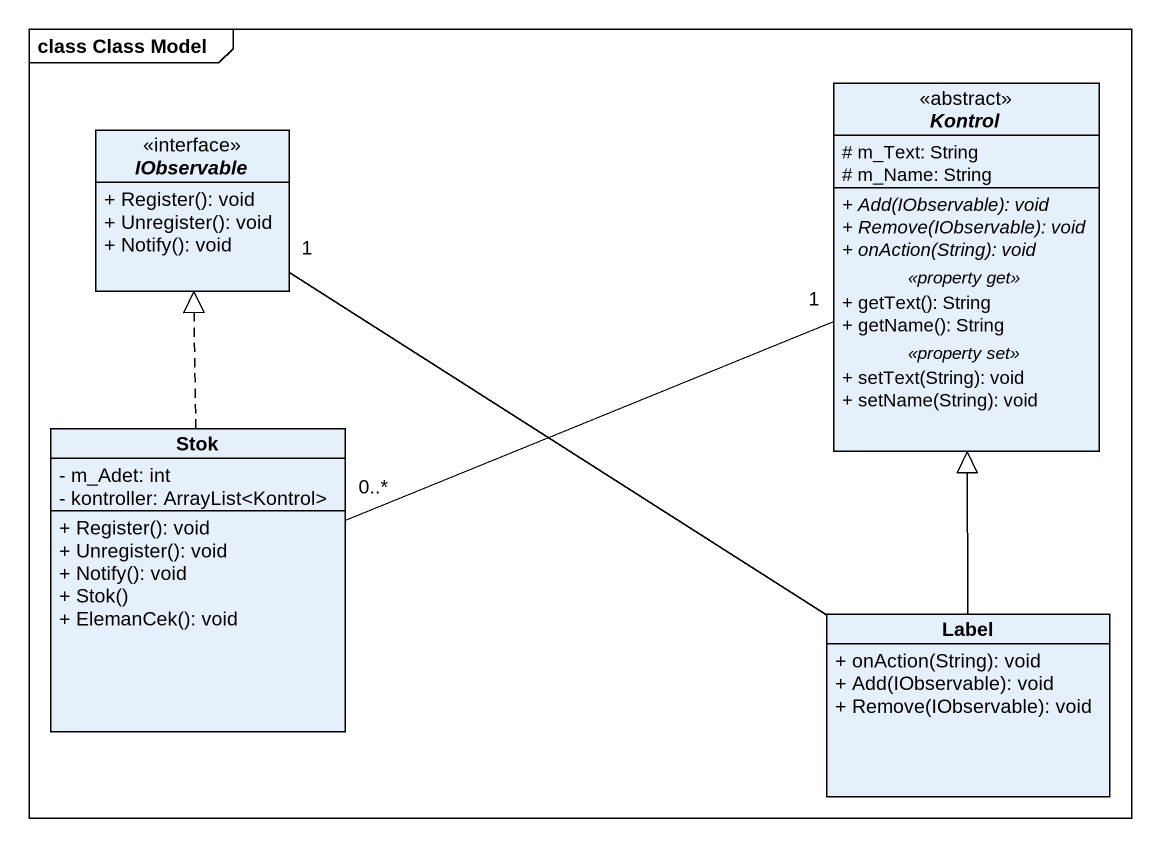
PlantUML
@startuml
mainframe class Class Model
hide circle
hide empty members
skinparam classAttributeIconSize 0
abstract class Kontrol <<abstract>> {
  # m_Text: String
  # m_Name: String
  --
  {abstract} + Add(IObservable): void
  {abstract} + Remove(IObservable): void
  {abstract} + onAction(String): void
  .. <<property get>> ..
  + getText(): String
  + getName(): String
  .. <<property set>> ..
  + setText(String): void
  + setName(String): void
}
interface IObservable {
  + Register(): void
  + Unregister(): void
  + Notify(): void
}
class Stok {
  - m_Adet: int
  - kontroller: ArrayList<Kontrol>
  + Register(): void
  + Unregister(): void
  + Notify(): void
  + Stok()
  + ElemanCek(): void
}
class "Label" as Label_ {
  + onAction(String): void
  + Add(IObservable): void
  + Remove(IObservable): void
}
Stok "0..*" -right- "1" Kontrol
Stok .up.|> IObservable
Label_ -up-|> Kontrol
Label_ -up- "1" IObservable
@enduml
